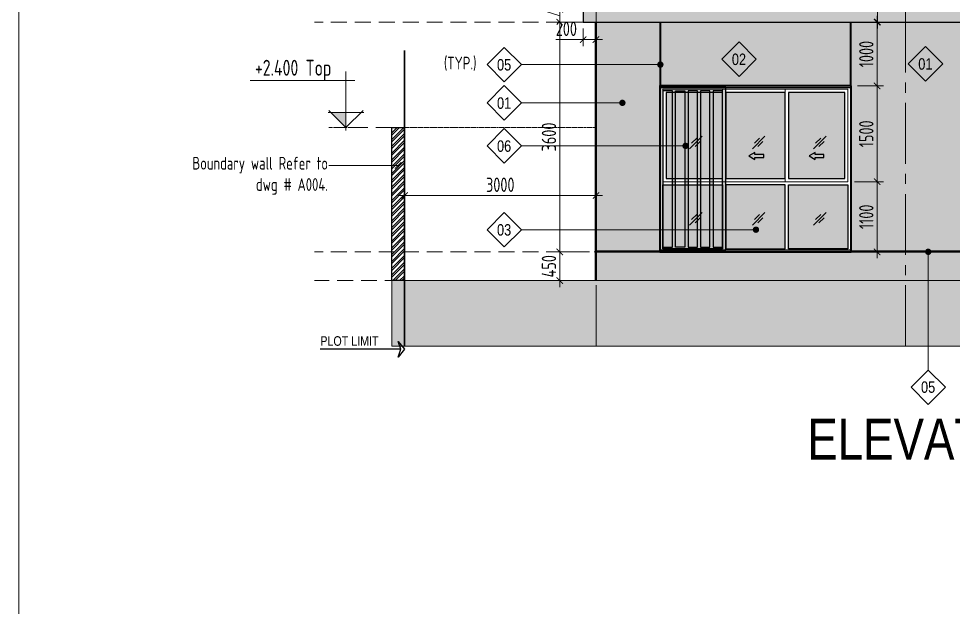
# Model space of a CAD drawing. Header units: millimetres. Extents: x -30697 to 201471, y -29614 to 19378.
# Drawn here: x 94686 to 109335, y -5118 to 4104 of the extents above; entities that cross this region are included whole.
import ezdxf
from ezdxf.enums import TextEntityAlignment as Align

# ---------------------------------------------------------------- set-up
doc = ezdxf.new("R2010")
doc.units = ezdxf.units.MM
doc.header["$MEASUREMENT"] = 0
doc.header["$PDMODE"] = 1
for name, pattern in [('1735 X DT-5BR-ELE_03$0$DASHED', [0.75, 0.5, -0.25]), ('ACAD_ISO02W100', [15, 12, -3]), ('CENTER2', [28.575, 19.05, -3.175, 3.175, -3.175])]:
    doc.linetypes.add(name, pattern=pattern)
for name, color, linetype, lineweight, plot in [('00--ORIGIN', 6, 'Continuous', 0, False), ('00--ORIGIN POINT', 200, 'Continuous', 20, False), ('1735 X DT-5BR-ELE_03$0$00--ORIGIN', 6, 'Continuous', 0, False), ('1735 X DT-5BR-ELE_03$0$00--ORIGIN POINT', 200, 'Continuous', 20, False)]:
    doc.layers.add(name, color=color, linetype=linetype, lineweight=lineweight, plot=plot)
for name, color, linetype, lineweight in [('03--GRID', 252, 'CENTER2', 5), ('05--LEADER', 8, 'Continuous', 13), ('05--TEXT-2', 2, 'Continuous', 25), ('05--TEXT-3', 3, 'Continuous', 35), ('07--DIM-2', 2, 'Continuous', 25), ('08--TAG REF', 7, 'Continuous', 25), ('1735 X DT-5BR-ELE_03$0$04--HATCH-3', 251, 'Continuous', 9), ('1735 X DT-5BR-ELE_03$0$06--LINE-2', 2, 'Continuous', 25), ('1735 X DT-5BR-ELE_03$0$06--LINE-3', 3, 'Continuous', 35), ('1735 X DT-5BR-ELE_03$0$06--LINE-4', 4, 'Continuous', 40), ('1735 X DT-5BR-ELE_03$0$F--BLOCKWALL-2', 2, 'Continuous', 25), ('1735 X DT-5BR-ELE_03$0$L--DOORS-1', 9, 'Continuous', 18), ('1735 X DT-5BR-ELE_03$0$L--DOORS-2', 2, 'Continuous', 25), ('1735 X DT-5BR-ELE_03$0$L--GLASS MARK', 8, 'Continuous', 13), ('1735 X DT-5BR-ELE_03$0$L--WINDOW-1', 9, 'Continuous', 18), ('1735 X DT-5BR-ELE_03$0$L--WINDOW-2', 2, 'Continuous', 25), ('1735 X DT-5BR-ELE_03$0$Q--KERBS', 1, 'Continuous', 18), ('1735 X DT-5BR-ELE_03$0$W--ELV-1', 250, '1735 X DT-5BR-ELE_03$0$DASHED', 9), ('1735 X DT-5BR-ELE_03$0$Z--GROOVES', 7, 'Continuous', 9), ('1735 X DT-5BR-ELE_03$0$Z--GROOVES-DUMMY.', 252, 'Continuous', 9), ('W--ELEV-2', 7, 'Continuous', 20)]:
    doc.layers.add(name, color=color, linetype=linetype, lineweight=lineweight)
for name, color, linetype in [('05--PLOT MARK', 2, 'Continuous'), ('08--WINREF-1', 8, 'Continuous'), ('1735 X DT-5BR-ELE_03$0$L-Louvers 1', 2, 'Continuous'), ('1735 X DT-5BR-ELE_03$0$PLOT', 10, 'Continuous')]:
    doc.layers.add(name, color=color, linetype=linetype)
for name, color, linetype, lineweight, true_color in [('1735 X DT-5BR-ELE_03$0$L--FR SHADE-1', 7, 'Continuous', 20, 0xc8c8c8), ('1735 X DT-5BR-ELE_03$0$L--GL SHADE-1', 7, 'Continuous', 20, 0xd7e1ff), ('1735 X DT-5BR-ELE_03$0$L--SHADE-1', 7, 'Continuous', 20, 0xf5f5f5), ('1735 X DT-5BR-ELE_03$0$L--SHADE-2', 7, 'Continuous', 20, 0xd2d2d2)]:
    doc.layers.add(name, color=color, linetype=linetype, lineweight=lineweight, true_color=true_color)
doc.styles.add('1735 X DT-5BR-ELE_03$0$Ariel', font='arial.ttf', dxfattribs={"width": 0.8})
doc.styles.add('Ariel', font='arial.ttf', dxfattribs={"width": 0.8})
doc.styles.add('ISO', font='isocp2.shx', dxfattribs={"width": 0.8})
doc.dimstyles.new('1-100_AR', dxfattribs={"dimtxt": 225, "dimasz": 100, "dimexe": 100, "dimexo": 100, "dimgap": 0, "dimtad": 0, "dimzin": 12, "dimdsep": 46, "dimtxsty": 'ISO', "dimblk": 'ARCHTICK', "dimcen": 100, "dimdle": 100, "dimclrd": 8, "dimclre": 9, "dimclrt": 2, "dimadec": 0, "dimazin": 0, "dimtfac": 1, "dimtmove": 0, "dimatfit": 2, "dimldrblk": 'ARCHTICK', "dimfxl": 1, "dimtvp": 0.75, "dimtolj": 1, "dimtzin": 12, "dimlwd": 9, "dimlwe": 9, "dimarcsym": 0})
doc.dimstyles.new('1-50', dxfattribs={"dimtxt": 125, "dimasz": 50, "dimexe": 50, "dimexo": 50, "dimgap": 0, "dimtad": 0, "dimdec": 3, "dimzin": 12, "dimdsep": 46, "dimtxsty": 'ISO', "dimblk": 'ARCHTICK', "dimcen": -150, "dimdle": 50, "dimclrd": 9, "dimclre": 9, "dimclrt": 2, "dimadec": 0, "dimazin": 0, "dimtfac": 1, "dimtdec": 3, "dimtmove": 1, "dimatfit": 2, "dimldrblk": 'ARCHTICK', "dimfxl": 1, "dimtvp": 0.75, "dimtolj": 1, "dimtzin": 12, "dimlwd": 18, "dimlwe": 18, "dimarcsym": 0})

# ---------------------------------------------------------------- blocks, each defined once
blk = doc.blocks.new('*U480')
at = {"layer": '1735 X DT-5BR-ELE_03$0$Z--GROOVES-DUMMY.', "ltscale": 25, "transparency": 33554623}
h = blk.add_hatch(color=256, dxfattribs=at)
h.dxf.hatch_style = 1
h.paths.add_polyline_path([(0, 15), (0, 0), (1000, 0), (1000, 15)])
at = {"layer": '1735 X DT-5BR-ELE_03$0$Z--GROOVES', "ltscale": 25}
blk.add_lwpolyline([(0, 15), (0, 0), (1000, 0), (1000, 15)], close=True, dxfattribs=at)
blk = doc.blocks.new('*U476')
at = {"layer": '1735 X DT-5BR-ELE_03$0$Z--GROOVES-DUMMY.', "ltscale": 25, "transparency": 33554623}
h = blk.add_hatch(color=256, dxfattribs=at)
h.dxf.hatch_style = 1
h.paths.add_polyline_path([(0, 15), (0, 0), (1000, 0), (1000, 15)])
at = {"layer": '1735 X DT-5BR-ELE_03$0$Z--GROOVES', "ltscale": 25}
blk.add_lwpolyline([(0, 15), (0, 0), (1000, 0), (1000, 15)], close=True, dxfattribs=at)
blk = doc.blocks.new('*U477')
at = {"layer": '1735 X DT-5BR-ELE_03$0$Z--GROOVES-DUMMY.', "ltscale": 25, "transparency": 33554623}
h = blk.add_hatch(color=256, dxfattribs=at)
h.dxf.hatch_style = 1
h.paths.add_polyline_path([(0, 15), (0, 0), (2400, 0), (2400, 15)])
at = {"layer": '1735 X DT-5BR-ELE_03$0$Z--GROOVES', "ltscale": 25}
blk.add_lwpolyline([(0, 15), (0, 0), (2400, 0), (2400, 15)], close=True, dxfattribs=at)
blk = doc.blocks.new('*U471')
at = {"layer": '1735 X DT-5BR-ELE_03$0$L--FR SHADE-1'}
h = blk.add_hatch(color=256, dxfattribs=at)
h.dxf.hatch_style = 1
h.paths.add_polyline_path([(3000, 2600), (0, 2600), (0, 2575), (1033, 2575), (3000, 2575)])
h = blk.add_hatch(color=256, dxfattribs=at)
h.dxf.hatch_style = 1
h.paths.add_polyline_path([(0, 2575), (0, 25), (1033, 25), (1033, 2575)])
h.paths.add_polyline_path([(590, 2525), (590, 75), (443, 75), (443, 2525)], flags=16)
h.paths.add_polyline_path([(640, 2525), (787, 2525), (787, 75), (640, 75)], flags=16)
h.paths.add_polyline_path([(393, 2525), (393, 75), (247, 75), (247, 2525)], flags=16)
h.paths.add_polyline_path([(837, 2525), (983, 2525), (983, 75), (837, 75)], flags=16)
h.paths.add_polyline_path([(197, 2525), (197, 75), (50, 75), (50, 2525)], flags=16)
h = blk.add_hatch(color=256, dxfattribs=at)
h.dxf.hatch_style = 1
h.paths.add_polyline_path([(3000, 25), (0, 25), (0, 0), (3000, 0)])
at = {"layer": '1735 X DT-5BR-ELE_03$0$06--LINE-3'}
blk.add_lwpolyline([(3000, 2600), (0, 2600), (0, 0), (3000, 0)], close=True, dxfattribs=at)
at = {"layer": '1735 X DT-5BR-ELE_03$0$L-Louvers 1'}
for points in [[(0, 2575), (3000, 2575), (3000, 2600), (0, 2600)], [(0, 25), (1033, 25), (1033, 2575), (0, 2575)], [(393, 75), (247, 75), (247, 2525), (393, 2525)], [(443, 2525), (443, 75), (590, 75), (590, 2525)], [(640, 2525), (640, 75), (787, 75), (787, 2525)], [(0, 0), (3000, 0), (3000, 25), (0, 25)]]:
    blk.add_lwpolyline(points, close=True, dxfattribs=at)
for points in [[(197, 2525), (50, 2525), (50, 75), (197, 75), (197, 2525)], [(837, 75), (983, 75), (983, 2525), (837, 2525), (837, 75)]]:
    blk.add_lwpolyline(points, dxfattribs=at)
blk = doc.blocks.new('*U472')
at = {"layer": '1735 X DT-5BR-ELE_03$0$L--SHADE-1', "transparency": 33554687}
h = blk.add_hatch(color=256, dxfattribs=at)
h.dxf.hatch_style = 1
h.paths.add_polyline_path([(0, 0), (-7500, 0), (-7500, -200), (0, -200)])
at = {"layer": '1735 X DT-5BR-ELE_03$0$06--LINE-2'}
blk.add_lwpolyline([(0, 0), (-7500, 0), (-7500, -200), (0, -200)], close=True, dxfattribs=at)
blk = doc.blocks.new('1735 X DT-5BR-ELE_03$0$SD 2.4 X 2.4')
at = {"layer": '1735 X DT-5BR-ELE_03$0$L--DOORS-1', "transparency": 33554623}
h = blk.add_hatch(color=252, dxfattribs=at)
h.dxf.hatch_style = 1
h.paths.add_polyline_path([(-771, 1626), (-912, 1626), (-912, 1656), (-1003, 1603), (-912, 1550), (-912, 1579), (-771, 1579)])
h = blk.add_hatch(color=252, dxfattribs=at)
h.dxf.hatch_style = 1
h.paths.add_polyline_path([(174, 1626), (34, 1626), (34, 1656), (-58, 1603), (34, 1550), (34, 1579), (174, 1579)])
at = {"layer": '1735 X DT-5BR-ELE_03$0$L--GL SHADE-1'}
h = blk.add_hatch(color=256, dxfattribs=at)
h.dxf.hatch_style = 1
h.paths.add_polyline_path([(-1417, 2600), (-2300, 2600), (-2300, 1250), (-1417, 1250)])
h = blk.add_hatch(color=256, dxfattribs=at)
h.dxf.hatch_style = 1
h.paths.add_polyline_path([(-1367, 1250), (-433, 1250), (-433, 2600), (-1367, 2600)])
h = blk.add_hatch(color=256, dxfattribs=at)
h.dxf.hatch_style = 1
h.paths.add_polyline_path([(-383, 1250), (500, 1250), (500, 2600), (-383, 2600)])
h = blk.add_hatch(color=256, dxfattribs=at)
h.dxf.hatch_style = 1
h.paths.add_polyline_path([(-2350, 1150), (-1417, 1150), (-1417, 150), (-2350, 150)])
h = blk.add_hatch(color=256, dxfattribs=at)
h.dxf.hatch_style = 1
h.paths.add_polyline_path([(-1367, 150), (-433, 150), (-433, 1150), (-1367, 1150)])
h = blk.add_hatch(color=256, dxfattribs=at)
h.dxf.hatch_style = 1
h.paths.add_polyline_path([(-383, 1150), (550, 1150), (550, 150), (-383, 150)])
blk.add_lwpolyline([(600, 2700), (-2400, 2700), (-2400, 100), (600, 100)], close=True)
at = {"layer": '1735 X DT-5BR-ELE_03$0$L--DOORS-2'}
for points in [[(-912, 1626), (-912, 1656), (-1003, 1603), (-912, 1550), (-912, 1579), (-771, 1579), (-771, 1626), (-912, 1626)], [(34, 1626), (34, 1656), (-58, 1603), (34, 1550), (34, 1579), (174, 1579), (174, 1626), (34, 1626)]]:
    blk.add_lwpolyline(points, dxfattribs=at)
at = {"layer": '1735 X DT-5BR-ELE_03$0$L--GLASS MARK'}
for p, q in [((-1933, 1716), (-1734, 1915)), ((-949, 1716), (-751, 1915)), ((9, 1716), (208, 1915)), ((-1900, 1802), (-1820, 1882)), ((-1847, 1749), (-1767, 1828)), ((-916, 1802), (-837, 1882)), ((-863, 1749), (-784, 1828)), ((42, 1802), (122, 1882)), ((95, 1749), (175, 1828)), ((-1933, 520), (-1734, 719)), ((-1900, 606), (-1820, 686)), ((-1847, 553), (-1767, 633)), ((-949, 520), (-751, 719)), ((-916, 606), (-837, 686)), ((-863, 553), (-784, 633)), ((9, 520), (208, 719)), ((42, 606), (122, 686)), ((95, 553), (175, 633))]:
    blk.add_line(p, q, dxfattribs=at)
at = {"layer": '1735 X DT-5BR-ELE_03$0$L--WINDOW-1'}
for points in [[(-2350, 1200), (-1417, 1200), (-1417, 2650), (-2350, 2650)], [(-1417, 1200), (-433, 1200), (-433, 2650), (-1417, 2650)], [(-433, 1200), (550, 1200), (550, 2650), (-433, 2650)]]:
    blk.add_lwpolyline(points, close=True, dxfattribs=at)
at = {"layer": '1735 X DT-5BR-ELE_03$0$L--WINDOW-2'}
for points in [[(-1417, 2600), (-2300, 2600), (-2300, 1250), (-1417, 1250)], [(-1367, 1250), (-433, 1250), (-433, 2600), (-1367, 2600)], [(-383, 1250), (500, 1250), (500, 2600), (-383, 2600)], [(-2350, 1150), (-1417, 1150), (-1417, 150), (-2350, 150)], [(-1367, 150), (-433, 150), (-433, 1150), (-1367, 1150)], [(-383, 1150), (550, 1150), (550, 150), (-383, 150)]]:
    blk.add_lwpolyline(points, close=True, dxfattribs=at)
blk = doc.blocks.new('1735 X DT-5BR-ELE_03')
at = {"layer": '1735 X DT-5BR-ELE_03$0$04--HATCH-3'}
h = blk.add_hatch(color=251, dxfattribs=at)
h.dxf.hatch_style = 1
h.paths.add_polyline_path([(100534, -1025), (118734, -1025), (118734, 0), (100534, 0)])
at = {"layer": '1735 X DT-5BR-ELE_03$0$F--BLOCKWALL-2', "transparency": 33554687}
h = blk.add_hatch(dxfattribs=at)
h.set_pattern_fill('ANSI32', color=252, scale=200)
h.paths.add_polyline_path([(100734, 0), (100534, 0), (100534, 2400), (100734, 2400)])
at = {"layer": '1735 X DT-5BR-ELE_03$0$L--SHADE-1', "transparency": 33554687}
h = blk.add_hatch(color=256, dxfattribs=at)
h.dxf.hatch_style = 1
h.paths.add_polyline_path([(103734, 465), (104734, 465), (104734, 4050), (103734, 4050)])
h = blk.add_hatch(color=256, dxfattribs=at)
h.dxf.hatch_style = 1
h.paths.add_polyline_path([(107734, 4050), (110018, 4050), (110018, 465), (107734, 465)])
h = blk.add_hatch(color=256, dxfattribs=at)
h.dxf.hatch_style = 1
h.paths.add_polyline_path([(103734, 450), (110018, 450), (110018, 0), (103734, 0)])
at = {"layer": '1735 X DT-5BR-ELE_03$0$L--SHADE-2', "transparency": 33554687}
h = blk.add_hatch(color=256, dxfattribs=at)
h.dxf.hatch_style = 1
h.paths.add_polyline_path([(104749, 4050), (107719, 4050), (107719, 3050), (104749, 3050)])
at = {"layer": '1735 X DT-5BR-ELE_03$0$00--ORIGIN'}
for points in [[(103734, 465), (104734, 465), (104734, 4050), (103734, 4050)], [(104749, 4050), (107719, 4050), (107719, 3050), (104749, 3050)], [(103734, 450), (110018, 450), (110018, 0), (103734, 0)]]:
    blk.add_lwpolyline(points, close=True, dxfattribs=at)
at = {"layer": '1735 X DT-5BR-ELE_03$0$00--ORIGIN', "transparency": 33554687}
blk.add_lwpolyline([(107734, 4050), (110018, 4050), (110018, 465), (107734, 465)], close=True, dxfattribs=at)
at = {"layer": '1735 X DT-5BR-ELE_03$0$00--ORIGIN POINT', "ltscale": 25}
blk.add_lwpolyline([(100534, -1025), (118734, -1025), (118734, 0), (100534, 0)], close=True, dxfattribs=at)
at = {"layer": '1735 X DT-5BR-ELE_03$0$06--LINE-2'}
for p, q in [((103734, 450), (110104, 450)), ((110104, 450), (103734, 450))]:
    blk.add_line(p, q, dxfattribs=at)
at = {"layer": '1735 X DT-5BR-ELE_03$0$06--LINE-4'}
blk.add_line((103734, 0), (103734, 4050), dxfattribs=at)
at = {"layer": '1735 X DT-5BR-ELE_03$0$F--BLOCKWALL-2'}
blk.add_lwpolyline([(100734, 0), (100534, 0), (100534, 2400), (100734, 2400)], close=True, dxfattribs=at)
at = {"layer": '1735 X DT-5BR-ELE_03$0$PLOT', "linetype": '1735 X DT-5BR-ELE_03$0$DASHED', "ltscale": 300, "const_width": 25, "flags": 128}
blk.add_lwpolyline([(100734, -1025), (100734, 3607)], dxfattribs=at)
at = {"layer": '1735 X DT-5BR-ELE_03$0$Q--KERBS'}
blk.add_line((118734, 0), (100734, 0), dxfattribs=at)
at = {"layer": '1735 X DT-5BR-ELE_03$0$W--ELV-1', "ltscale": 500}
blk.add_line((100534, 2400), (99638, 2400), dxfattribs=at)
at = {"layer": '1735 X DT-5BR-ELE_03$0$W--ELV-1', "ltscale": 25}
blk.add_line((100734, 2400), (103734, 2400), dxfattribs=at)
at = {"layer": '1735 X DT-5BR-ELE_03$0$W--ELV-1', "ltscale": 500}
for points in [[(121206, 4050), (99322, 4050)], [(121206, 450), (99322, 450)], [(124302, 0), (99322, 0)]]:
    blk.add_lwpolyline(points, dxfattribs=at)
at = {"layer": '1735 X DT-5BR-ELE_03$0$06--LINE-2'}
blk.add_blockref('*U472', (111034, 4250), dxfattribs=at)
at = {"layer": '1735 X DT-5BR-ELE_03$0$L--WINDOW-2'}
blk.add_blockref('1735 X DT-5BR-ELE_03$0$SD 2.4 X 2.4', (107134, 350), dxfattribs=at)
at = {"layer": '1735 X DT-5BR-ELE_03$0$L-Louvers 1'}
blk.add_blockref('*U471', (104734, 450), dxfattribs=at)
at = {"layer": '1735 X DT-5BR-ELE_03$0$Z--GROOVES-DUMMY.', "ltscale": 25, "xscale": -1, "rotation": 90}
for p in [(104749, 4050), (107734, 4050)]:
    blk.add_blockref('*U480', p, dxfattribs=at)
at = {"layer": '1735 X DT-5BR-ELE_03$0$Z--GROOVES-DUMMY.', "ltscale": 25, "rotation": 180}
for name, p in [('*U476', (104734, 465)), ('*U477', (110134, 465))]:
    blk.add_blockref(name, p, dxfattribs=at)
at = {"layer": '1735 X DT-5BR-ELE_03$0$00--ORIGIN', "insert": (107046, -2164), "char_height": 640, "attachment_point": 1, "style": '1735 X DT-5BR-ELE_03$0$Ariel'}
blk.add_mtext_dynamic_manual_height_columns('ELEVATION - 03', width=10517.5, gutter_width=1000, heights=[0], dxfattribs=at)
blk = doc.blocks.new('*U13')
at = {"color": 2}
for p, q in [((1503, 734), (-141, 734)), ((0, 875), (0, -46)), ((-280, 234), (280, 234)), ((0, 0), (-267, 267)), ((267, 267), (0, 0))]:
    blk.add_line(p, q, dxfattribs=at)
blk.add_solid([(0, 234), (234, 234), (0, 0), (234, 234)], dxfattribs=at)
at = {"layer": '00--ORIGIN POINT', "linetype": 'ACAD_ISO02W100', "ltscale": 5}
blk.add_line((270, 0), (-270, 0), dxfattribs=at)
at = {"style": 'ISO', "width": 0.8}
for tag, p in [('LEVEL', (225, 782)), ('FLOOR', (225, 406))]:
    blk.add_attdef(tag, p, '', height=250, dxfattribs=at)
blk = doc.blocks.new('_ArchTick')
at = {"color": 0, "const_width": 0.15}
blk.add_lwpolyline([(-0.5, -0.5), (0.5, 0.5)], dxfattribs=at)
blk = doc.blocks.new('*D144')
at = {"layer": '07--DIM-2', "color": 8, "lineweight": 9, "transparency": 16777216}
blk.add_line((108146, 3950), (108146, 5350), dxfattribs=at)
at = {"layer": '07--DIM-2', "color": 9, "lineweight": 9, "transparency": 16777216}
for p, q in [((107784, 5250), (108246, 5250)), ((107834, 4050), (108246, 4050))]:
    blk.add_line(p, q, dxfattribs=at)
at = {"layer": 'Defpoints', "color": 0, "transparency": 16777216}
for p in [(107684, 5250), (108146, 5250), (107734, 4050)]:
    blk.add_point(p, dxfattribs=at)
at = {"layer": '07--DIM-2', "color": 8, "lineweight": 9, "transparency": 16777216, "xscale": 100, "yscale": 100, "zscale": 100}
for p, rotation in [((108146, 5250), 90), ((108146, 4050), 270)]:
    blk.add_blockref('_ArchTick', p, dxfattribs=dict(at, rotation=rotation))
at = {"layer": '07--DIM-2', "color": 2, "transparency": 16777216, "insert": (107977, 4650), "char_height": 225, "attachment_point": 5, "rotation": 90, "style": 'ISO'}
blk.add_mtext('\\A1;1200', dxfattribs=at)
blk = doc.blocks.new('*D153')
at = {"layer": '07--DIM-2', "color": 8, "lineweight": 9, "transparency": 16777216}
blk.add_line((100634, 1334), (103834, 1334), dxfattribs=at)
at = {"layer": '07--DIM-2', "color": 9, "lineweight": 9, "transparency": 16777216}
for p, q in [((100734, 1309), (100734, 1434)), ((103734, 1309), (103734, 1434))]:
    blk.add_line(p, q, dxfattribs=at)
at = {"layer": 'Defpoints', "color": 0, "transparency": 16777216}
for p in [(103734, 1334), (100734, 1209), (103734, 1209)]:
    blk.add_point(p, dxfattribs=at)
at = {"layer": '07--DIM-2', "color": 8, "lineweight": 9, "transparency": 16777216, "xscale": 100, "yscale": 100, "zscale": 100, "rotation": 180}
blk.add_blockref('_ArchTick', (100734, 1334), dxfattribs=at)
at = {"layer": '07--DIM-2', "color": 8, "lineweight": 9, "transparency": 16777216, "xscale": 100, "yscale": 100, "zscale": 100}
blk.add_blockref('_ArchTick', (103734, 1334), dxfattribs=at)
at = {"layer": '07--DIM-2', "color": 2, "transparency": 16777216, "insert": (102234, 1502), "char_height": 225, "attachment_point": 5, "style": 'ISO'}
blk.add_mtext('\\A1;3000', dxfattribs=at)
blk = doc.blocks.new('*D159')
at = {"layer": '07--DIM-2', "color": 9, "lineweight": 9, "transparency": 16777216}
for p, q in [((103534, 3950), (103534, 3676)), ((103734, 3950), (103734, 3676))]:
    blk.add_line(p, q, dxfattribs=at)
at = {"layer": '07--DIM-2', "color": 8, "lineweight": 9, "transparency": 16777216}
for p, q in [((103534, 3776), (103105, 3776)), ((103834, 3776), (103534, 3776))]:
    blk.add_line(p, q, dxfattribs=at)
at = {"layer": 'Defpoints', "color": 0, "transparency": 16777216}
for p in [(103534, 4050), (103734, 4050), (103534, 3776)]:
    blk.add_point(p, dxfattribs=at)
at = {"layer": '07--DIM-2', "color": 8, "lineweight": 9, "transparency": 16777216, "xscale": 100, "yscale": 100, "zscale": 100, "rotation": 180}
blk.add_blockref('_ArchTick', (103534, 3776), dxfattribs=at)
at = {"layer": '07--DIM-2', "color": 8, "lineweight": 9, "transparency": 16777216, "xscale": 100, "yscale": 100, "zscale": 100}
blk.add_blockref('_ArchTick', (103734, 3776), dxfattribs=at)
at = {"layer": '07--DIM-2', "color": 2, "transparency": 16777216, "insert": (103270, 3945), "char_height": 225, "attachment_point": 5, "style": 'ISO'}
blk.add_mtext('\\A1;200', dxfattribs=at)
blk = doc.blocks.new('*U19')
at = {"layer": '08--WINREF-1', "color": 2}
blk.add_lwpolyline([(339, 0), (0, -339), (-339, 0), (0, 339)], close=True, dxfattribs=at)
at = {"style": 'Ariel', "width": 0.8}
blk.add_attdef('CB-02', text='', height=225, dxfattribs=at).set_placement((3, -4), align=Align.MIDDLE)
blk = doc.blocks.new('*D164')
at = {"layer": '07--DIM-2', "color": 8, "lineweight": 9, "transparency": 16777216}
blk.add_line((108140, 350), (108140, 1650), dxfattribs=at)
at = {"layer": '07--DIM-2', "color": 9, "lineweight": 9, "transparency": 16777216}
for p, q in [((107784, 1550), (108240, 1550)), ((107834, 450), (108240, 450))]:
    blk.add_line(p, q, dxfattribs=at)
at = {"layer": 'Defpoints', "color": 0, "transparency": 16777216}
for p in [(107684, 1550), (108140, 1550), (107734, 450)]:
    blk.add_point(p, dxfattribs=at)
at = {"layer": '07--DIM-2', "color": 8, "lineweight": 9, "transparency": 16777216, "xscale": 100, "yscale": 100, "zscale": 100}
for p, rotation in [((108140, 1550), 90), ((108140, 450), 270)]:
    blk.add_blockref('_ArchTick', p, dxfattribs=dict(at, rotation=rotation))
at = {"layer": '07--DIM-2', "color": 2, "transparency": 16777216, "insert": (107971, 1000), "char_height": 225, "attachment_point": 5, "rotation": 90, "style": 'ISO'}
blk.add_mtext('\\A1;1100', dxfattribs=at)
blk = doc.blocks.new('*D165')
at = {"layer": '07--DIM-2', "color": 8, "lineweight": 9, "transparency": 16777216}
blk.add_line((108140, 1450), (108140, 3150), dxfattribs=at)
at = {"layer": '07--DIM-2', "color": 9, "lineweight": 9, "transparency": 16777216}
for p, q in [((107834, 3050), (108240, 3050)), ((107784, 1550), (108240, 1550))]:
    blk.add_line(p, q, dxfattribs=at)
at = {"layer": 'Defpoints', "color": 0, "transparency": 16777216}
for p in [(107734, 3050), (108140, 3050), (107684, 1550)]:
    blk.add_point(p, dxfattribs=at)
at = {"layer": '07--DIM-2', "color": 8, "lineweight": 9, "transparency": 16777216, "xscale": 100, "yscale": 100, "zscale": 100}
for p, rotation in [((108140, 3050), 90), ((108140, 1550), 270)]:
    blk.add_blockref('_ArchTick', p, dxfattribs=dict(at, rotation=rotation))
at = {"layer": '07--DIM-2', "color": 2, "transparency": 16777216, "insert": (107971, 2300), "char_height": 225, "attachment_point": 5, "rotation": 90, "style": 'ISO'}
blk.add_mtext('\\A1;1500', dxfattribs=at)
blk = doc.blocks.new('*D166')
at = {"layer": '07--DIM-2', "color": 8, "lineweight": 9, "transparency": 16777216}
blk.add_line((108140, 2950), (108140, 4150), dxfattribs=at)
at = {"layer": '07--DIM-2', "color": 9, "lineweight": 9, "transparency": 16777216}
for p, q in [((107834, 4050), (108240, 4050)), ((107834, 3050), (108240, 3050))]:
    blk.add_line(p, q, dxfattribs=at)
at = {"layer": 'Defpoints', "color": 0, "transparency": 16777216}
for p in [(107734, 4050), (108140, 4050), (107734, 3050)]:
    blk.add_point(p, dxfattribs=at)
at = {"layer": '07--DIM-2', "color": 8, "lineweight": 9, "transparency": 16777216, "xscale": 100, "yscale": 100, "zscale": 100}
for p, rotation in [((108140, 4050), 90), ((108140, 3050), 270)]:
    blk.add_blockref('_ArchTick', p, dxfattribs=dict(at, rotation=rotation))
at = {"layer": '07--DIM-2', "color": 2, "transparency": 16777216, "insert": (107971, 3550), "char_height": 225, "attachment_point": 5, "rotation": 90, "style": 'ISO'}
blk.add_mtext('\\A1;1000', dxfattribs=at)
blk = doc.blocks.new('*D171')
at = {"layer": '07--DIM-2', "color": 9, "lineweight": 9, "transparency": 16777216}
for p, q in [((103634, 450), (103066, 450)), ((103634, 0), (103066, 0))]:
    blk.add_line(p, q, dxfattribs=at)
at = {"layer": '07--DIM-2', "color": 8, "lineweight": 9, "transparency": 16777216}
blk.add_line((103166, -100), (103166, 550), dxfattribs=at)
at = {"layer": 'Defpoints', "color": 0, "transparency": 16777216}
for p in [(103166, 450), (103734, 450), (103734, 0)]:
    blk.add_point(p, dxfattribs=at)
at = {"layer": '07--DIM-2', "color": 8, "lineweight": 9, "transparency": 16777216, "xscale": 100, "yscale": 100, "zscale": 100}
for p, rotation in [((103166, 450), 90), ((103166, 0), 270)]:
    blk.add_blockref('_ArchTick', p, dxfattribs=dict(at, rotation=rotation))
at = {"layer": '07--DIM-2', "color": 2, "transparency": 16777216, "insert": (102997, 225), "char_height": 225, "attachment_point": 5, "rotation": 90, "style": 'ISO'}
blk.add_mtext('\\A1;450', dxfattribs=at)
blk = doc.blocks.new('*D172')
at = {"layer": '07--DIM-2', "color": 8, "lineweight": 9, "transparency": 16777216}
blk.add_line((103166, 350), (103166, 4150), dxfattribs=at)
at = {"layer": '07--DIM-2', "color": 9, "lineweight": 9, "transparency": 16777216}
for p, q in [((103434, 4050), (103066, 4050)), ((103634, 450), (103066, 450))]:
    blk.add_line(p, q, dxfattribs=at)
at = {"layer": 'Defpoints', "color": 0, "transparency": 16777216}
for p in [(103166, 4050), (103534, 4050), (103734, 450)]:
    blk.add_point(p, dxfattribs=at)
at = {"layer": '07--DIM-2', "color": 8, "lineweight": 9, "transparency": 16777216, "xscale": 100, "yscale": 100, "zscale": 100}
for p, rotation in [((103166, 4050), 90), ((103166, 450), 270)]:
    blk.add_blockref('_ArchTick', p, dxfattribs=dict(at, rotation=rotation))
at = {"layer": '07--DIM-2', "color": 2, "transparency": 16777216, "insert": (102997, 2250), "char_height": 225, "attachment_point": 5, "rotation": 90, "style": 'ISO'}
blk.add_mtext('\\A1;3600', dxfattribs=at)
blk = doc.blocks.new('*D173')
at = {"layer": '07--DIM-2', "color": 8, "lineweight": 9, "transparency": 16777216}
for p, q in [((102954, 4214), (102954, 4542)), ((103166, 3950), (103166, 4350)), ((103166, 4150), (102954, 4214))]:
    blk.add_line(p, q, dxfattribs=at)
at = {"layer": '07--DIM-2', "color": 9, "lineweight": 9, "transparency": 16777216}
for p, q in [((103434, 4250), (103066, 4250)), ((103434, 4050), (103066, 4050))]:
    blk.add_line(p, q, dxfattribs=at)
at = {"layer": 'Defpoints', "color": 0, "transparency": 16777216}
for p in [(103166, 4250), (103534, 4250), (103534, 4050)]:
    blk.add_point(p, dxfattribs=at)
at = {"layer": '07--DIM-2', "color": 8, "lineweight": 9, "transparency": 16777216, "xscale": 100, "yscale": 100, "zscale": 100}
for p, rotation in [((103166, 4250), 90), ((103166, 4050), 270)]:
    blk.add_blockref('_ArchTick', p, dxfattribs=dict(at, rotation=rotation))
at = {"layer": '07--DIM-2', "color": 2, "transparency": 16777216, "insert": (102785, 4378), "char_height": 225, "attachment_point": 5, "rotation": 90, "style": 'ISO'}
blk.add_mtext('\\A1;200', dxfattribs=at)
blk = doc.blocks.new('*U142')
at = {"layer": '08--WINREF-1', "color": 2}
blk.add_lwpolyline([(339, 0), (0, -339), (-339, 0), (0, 339)], close=True, dxfattribs=at)
at = {"style": 'Ariel', "width": 0.8}
blk.add_attdef('CB-02', text='', height=225, dxfattribs=at).set_placement((3, -4), align=Align.MIDDLE)
blk.add_leader([(-3568, 0), (-339, 0)], dimstyle='1-50', override={"dimtxt": 100, "dimasz": 125, "dimgap": 50, "dimtad": 0, "dimldrblk": 'Dot', "dimfxl": 3, "dimarcsym": 1})
blk = doc.blocks.new('*U24')
at = {"layer": '08--WINREF-1', "color": 2}
blk.add_lwpolyline([(339, 0), (0, -339), (-339, 0), (0, 339)], close=True, dxfattribs=at)
at = {"style": 'Ariel', "width": 0.8}
blk.add_attdef('CB-02', text='', height=225, dxfattribs=at).set_placement((3, -4), align=Align.MIDDLE)
blk.add_leader([(-2325, 0), (-339, 0)], dimstyle='1-50', override={"dimtxt": 100, "dimasz": 125, "dimgap": 50, "dimtad": 0, "dimldrblk": 'Dot', "dimfxl": 3, "dimarcsym": 1})
blk = doc.blocks.new('*U137')
at = {"layer": '08--WINREF-1', "color": 2}
blk.add_lwpolyline([(339, 0), (0, -339), (-339, 0), (0, 339)], close=True, dxfattribs=at)
at = {"style": 'Ariel', "width": 0.8}
blk.add_attdef('CB-02', text='', height=225, dxfattribs=at).set_placement((3, -4), align=Align.MIDDLE)
blk.add_leader([(-3072, 0), (-339, 0)], dimstyle='1-50', override={"dimtxt": 100, "dimasz": 125, "dimgap": 50, "dimtad": 0, "dimldrblk": 'Dot', "dimfxl": 3, "dimarcsym": 1})
blk = doc.blocks.new('*U138')
at = {"layer": '08--WINREF-1', "color": 2}
blk.add_lwpolyline([(339, 0), (0, -339), (-339, 0), (0, 339)], close=True, dxfattribs=at)
at = {"style": 'Ariel', "width": 0.8}
blk.add_attdef('CB-02', text='', height=225, dxfattribs=at).set_placement((3, -4), align=Align.MIDDLE)
blk.add_leader([(-4953, 0), (-339, 0)], dimstyle='1-50', override={"dimtxt": 100, "dimasz": 125, "dimgap": 50, "dimtad": 0, "dimldrblk": 'Dot', "dimfxl": 3, "dimarcsym": 1})
blk = doc.blocks.new('*U39')
at = {"layer": '08--WINREF-1', "color": 2}
blk.add_lwpolyline([(339, 0), (0, -339), (-339, 0), (0, 339)], close=True, dxfattribs=at)
at = {"style": 'Ariel', "width": 0.8}
blk.add_attdef('CB-02', text='', height=225, dxfattribs=at).set_placement((3, -4), align=Align.MIDDLE)
blk.add_leader([(0, -2665), (0, -339)], dimstyle='1-50', override={"dimtxt": 100, "dimasz": 125, "dimgap": 50, "dimtad": 0, "dimldrblk": 'Dot', "dimfxl": 3, "dimarcsym": 1})

msp = doc.modelspace()

# ---------------------------------------------------------------- linework, layer by layer
at = {"layer": '00--ORIGIN'}
msp.add_line((94686.109, 13997.519), (94686.109, -29614.447), dxfattribs=at)
at = {"layer": '03--GRID', "ltscale": 50}
for p, q in [((103739.653, -1025.464), (103739.653, 10449.646)), ((108584.095, -1025.464), (108584.095, 10449.646))]:
    msp.add_line(p, q, dxfattribs=at)
at = {"layer": '05--PLOT MARK'}
msp.add_line((100673.924, -1076.271), (99412.546, -1076.271), dxfattribs=at)
msp.add_lwpolyline([(100734.095, -1076.271), (100634.36, -1198.354), (100673.924, -1076.271), (100634.36, -954.188), (100734.095, -1076.271)], dxfattribs=at)

# ---------------------------------------------------------------- block references
msp.add_blockref('1735 X DT-5BR-ELE_03', (0, 0))
at = {"layer": '08--TAG REF'}
ref = msp.add_blockref('*U19', (105977.364, 3470.548), dxfattribs=dict(at, xscale=-0.7964601769911505, yscale=0.7964601769911505, zscale=0.7964601769911505))
ref.add_attrib('CB-02', '02', dxfattribs={"layer": '0', "height": 179.2035, "style": 'Ariel', "width": 0.8}).set_placement((105975.332, 3467.519), align=Align.MIDDLE)
ref = msp.add_blockref('*U19', (108898.905, 3397.338), dxfattribs=dict(at, xscale=-0.7964601769911505, yscale=0.7964601769911505, zscale=0.7964601769911505))
ref.add_attrib('CB-02', '01', dxfattribs={"layer": '0', "height": 179.2035, "style": 'Ariel', "width": 0.8}).set_placement((108896.872, 3394.309), align=Align.MIDDLE)
ref = msp.add_blockref('*U137', (102296.362, 3384.649), dxfattribs=dict(at, xscale=-0.7964601769911505, yscale=0.7964601769911505, zscale=0.7964601769911505))
ref.add_attrib('CB-02', '05', dxfattribs={"layer": '0', "height": 179.2035, "style": 'Ariel', "width": 0.8}).set_placement((102294.329, 3381.62), align=Align.MIDDLE)
ref = msp.add_blockref('*U24', (102296.362, 2785.183), dxfattribs=dict(at, xscale=-0.7964601769911505, yscale=0.7964601769911505, zscale=0.7964601769911505))
ref.add_attrib('CB-02', '01', dxfattribs={"layer": '0', "height": 179.2035, "style": 'Ariel', "width": 0.8}).set_placement((102294.329, 2782.154), align=Align.MIDDLE)
ref = msp.add_blockref('*U142', (102296.362, 2111.182), dxfattribs=dict(at, xscale=-0.7964601769911505, yscale=0.7964601769911505, zscale=0.7964601769911505))
ref.add_attrib('CB-02', '06', dxfattribs={"layer": '0', "height": 179.2035, "style": 'Ariel', "width": 0.8}).set_placement((102294.329, 2108.153), align=Align.MIDDLE)
ref = msp.add_blockref('*U138', (102296.362, 798.262), dxfattribs=dict(at, xscale=-0.7964601769911505, yscale=0.7964601769911505, zscale=0.7964601769911505))
ref.add_attrib('CB-02', '03', dxfattribs={"layer": '0', "height": 179.2035, "style": 'Ariel', "width": 0.8}).set_placement((102294.329, 795.233), align=Align.MIDDLE)
ref = msp.add_blockref('*U39', (108941.994, -1671.208), dxfattribs=dict(at, xscale=0.7964601769911505, yscale=0.7964601769911505, zscale=0.7964601769911505, rotation=180))
ref.add_attrib('CB-02', '05', dxfattribs={"layer": '0', "height": 179.2035, "style": 'Ariel', "width": 0.8}).set_placement((108939.961, -1668.179), align=Align.MIDDLE)
at = {"layer": 'W--ELEV-2'}
ref = msp.add_blockref('*U13', (99815.838, 2400), dxfattribs=dict(at, xscale=-1))
ref.add_attrib('LEVEL', '+2.400 Top', (98389.255, 3210.144, -930857.646), dxfattribs={"layer": '0', "height": 250, "style": 'ISO', "width": 0.8})

# ---------------------------------------------------------------- texts
at = {"layer": '05--TEXT-2', "char_height": 200, "attachment_point": 3, "style": 'ISO'}
for s, width, heights, insert in [('(TYP.)', 739.70332, [1313.705], (101861.437, 3508.419)), ('Boundary wall Refer to \\P\\pt6600;dwg # A004. ', 2302.26917, [734.757], (99533.267, 1939.249))]:
    msp.add_mtext_dynamic_manual_height_columns(s, width=width, gutter_width=0, heights=heights, dxfattribs=dict(at, insert=insert))
at = {"layer": '05--TEXT-3', "insert": (99870.336, -947.139), "char_height": 150, "width": 1439.99993, "attachment_point": 5, "rotation": 0.0172656, "style": 'Ariel'}
msp.add_mtext('PLOT LIMIT', dxfattribs=at)

# ---------------------------------------------------------------- dimensions: what is measured, and where the dimension line sits
at = {"layer": '07--DIM-2'}
for base, p1, p2, picture, middle in [((108145.916, 5250), (107734.082, 4050), (107684.082, 5250), '*D144', (107977.133, 4650)), ((108140.135, 1550), (107734.082, 450), (107684.025, 1550), '*D164', (107971.385, 1000)), ((103166.187, 450), (103734.095, 0), (103734.095, 450), '*D171', (102997.437, 225))]:
    dim = msp.add_linear_dim(base=base, p1=p1, p2=p2, angle=90, dimstyle='1-100_AR', dxfattribs=at)
    dim.commit()
    dim.dimension.update_dxf_attribs({"geometry": picture, "text_midpoint": middle})
for base, p1, p2, picture, middle in [((103166.187, 4250), (103534.095, 4050), (103534.095, 4250), '*D173', (102784.881, 4213.757)), ((103166.187, 4050), (103734.095, 450), (103534.095, 4050), '*D172', (102997.437, 2250)), ((108140.135, 4050), (107734.025, 3050), (107734.082, 4050), '*D166', (107971.385, 3550)), ((108140.135, 3050), (107684.025, 1550), (107734.025, 3050), '*D165', (107971.385, 2300))]:
    dim = msp.add_linear_dim(base=base, p1=p1, p2=p2, angle=90, dimstyle='1-100_AR', override={"dimtmove": 1}, dxfattribs=at)
    dim.commit()
    dim.dimension.update_dxf_attribs({"geometry": picture, "text_midpoint": middle})
for base, p1, p2, picture, middle in [((103534.095, 3776.492), (103734.095, 4050), (103534.095, 4050), '*D159', (103269.738, 3945.275)), ((103734.095, 1333.71), (100734.095, 1208.709), (103734.095, 1208.709), '*D153', (102234.095, 1502.46))]:
    dim = msp.add_linear_dim(base=base, p1=p1, p2=p2, dimstyle='1-100_AR', dxfattribs=at)
    dim.commit()
    dim.dimension.update_dxf_attribs({"geometry": picture, "text_midpoint": middle})

# ---------------------------------------------------------------- leaders
at = {"layer": '05--LEADER'}
msp.add_leader([(100633.448, 1804.468), (99547.539, 1804.468)], dimstyle='1-100_AR', dxfattribs=at)

doc.saveas('drawing.dxf')
